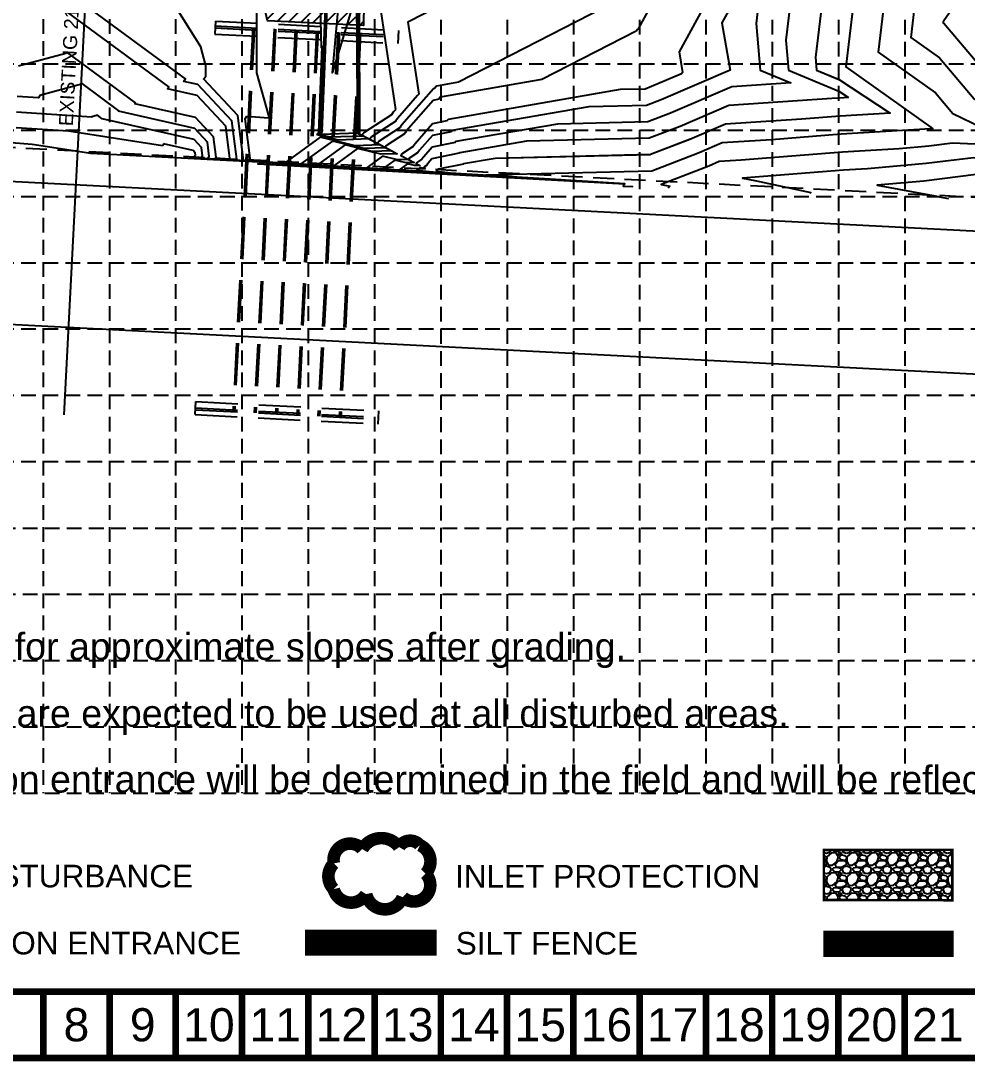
# Model space of a CAD drawing. Header units: feet. Extents: x 23660 to 25174, y 8780 to 9727.
# Drawn here: x 23841.9 to 24179.3, y 8779.6 to 9150.5 of the extents above; entities that cross this region are included whole.
import ezdxf
from ezdxf.enums import TextEntityAlignment as Align

# ---------------------------------------------------------------- set-up
doc = ezdxf.new("R2010")
doc.units = ezdxf.units.FT
doc.header["$LTSCALE"] = 60
doc.header["$MEASUREMENT"] = 0
for name, pattern in [('ACAD_ISO02W100', [15, 12, -3]), ('DASHED2', [0.375, 0.25, -0.125]), ('HIDDEN', [0.375, 0.25, -0.125]), ('HIDDEN2', [0.1875, 0.125, -0.0625])]:
    doc.linetypes.add(name, pattern=pattern)
for name, color, linetype in [('BASE', 7, 'Continuous'), ('CONT-L', 55, 'Continuous'), ('EC', 43, 'Continuous'), ('GRID', 254, 'HIDDEN'), ('LEGEND', 7, 'Continuous'), ('ROAD', 254, 'Continuous'), ('SS-P', 254, 'Continuous'), ('STM-EX', 254, 'DASHED2'), ('WATER', 5, 'Continuous')]:
    doc.layers.add(name, color=color, linetype=linetype)
doc.styles.add("L200'", font='ARIAL.TTF', dxfattribs={"height": 0.001969})
doc.styles.add('L80', font='simplex.shx', dxfattribs={"height": 3.2})
doc.styles.get("Standard").update_dxf_attribs({"font": 'ARIAL.TTF'})

msp = doc.modelspace()

# ---------------------------------------------------------------- hatches: boundary and pattern name
at = {"layer": 'LEGEND', "linetype": 'ACAD_ISO02W100'}
h = msp.add_hatch(dxfattribs=at)
h.set_pattern_fill('GRAVEL', color=240, scale=7.199057, style=0)
h.set_pattern_definition([(228.0128, (23615.96854, 8473.4566), (-57.59244527, -64.7915249), [0.96853, -95.88488]), (184.9697, (23615.32062, 8472.7367), (86.38869457, 7.19899467), [1.66203, -164.54111]), (132.5104, (23613.66484, 8472.59273), (71.99050568, -79.1896922), [1.17192, -116.02024]), (267.2737, (23610.8572, 8470.79297), (7.19902858, 143.98114712), [1.513515, -149.837996]), (292.8337, (23610.7852, 8469.28117), (-35.99535756, 86.38866117), [1.48412, -146.928245]), (357.2737, (23611.36114, 8467.91335), (-143.98114712, 7.19902858), [1.513515, -149.837996]), (37.6942, (23612.87294, 8467.84136), (-93.58779713, -71.99050343), [2.001547, -198.152964]), (72.2553, (23614.45673, 8469.0652), (50.39347823, 158.37923237), [1.889666, -187.07701]), (121.4296, (23615.03266, 8470.86496), (-57.59251728, 93.58770852), [1.51864, -150.34564]), (175.2364, (23614.24076, 8472.1608), (79.18963656, -7.1989963), [1.73376, -84.95437]), (222.3974, (23612.51299, 8472.30477), (-86.38873992, -79.18957275), [2.24213, -221.97123]), (138.8141, (23617.9843, 8470.721), (-50.39342196, 43.19432416), [0.76527, -75.761755]), (171.4692, (23617.40835, 8471.2249), (93.5877319, -14.39817144), [1.455916, -144.136004]), (225, (23615.9685, 8471.441), (-8e-16, -7.19906), [1.0181, -9.1629]), (203.1986, (23615.4646, 8472.3048), (35.9952843, 14.398124), [0.548266, -54.27812]), (291.8014, (23614.9607, 8472.0888), (-7.1990566, 21.5971737), [0.77536, -37.99275]), (30.9638, (23615.2486, 8471.3689), (21.5971575, 14.3981324), [1.259324, -40.71803]), (161.5651, (23616.3285, 8472.0168), (14.398118, -7.199046), [0.910616, -21.854804]), (16.3895, (23610.7852, 8472.0888), (71.99058833, 21.59711927), [1.27567, -126.291945]), (70.3462, (23612.00905, 8472.44875), (-28.7961948, -79.18964512), [1.07022, -105.95146]), (293.1986, (23616.3285, 8473.4566), (-14.398124, 35.9952843), [1.096524, -53.72986]), (343.6105, (23616.76043, 8472.44875), (-71.99058833, 21.59711927), [1.27567, -126.291945]), (339.444, (23610.7852, 8467.6254), (-35.9952995, 14.3980857), [1.230175, -60.2786]), (294.7751, (23611.93706, 8467.19344), (-35.99523002, 79.1896544), [1.030747, -102.044066]), (66.8014, (23616.4005, 8466.2576), (14.398124, 35.9952843), [1.096524, -53.72986]), (17.354, (23616.83242, 8467.26543), (-93.58775879, -28.79618942), [1.206785, -119.47141]), (69.444, (23612.8729, 8466.2576), (-14.3980857, -35.9952995), [0.61509, -60.893686]), (101.3099, (23615.9685, 8466.2576), (-7.1990402, 28.7962344), [0.36708, -36.34105]), (165.9638, (23615.8965, 8466.6175), (21.5971757, -7.1990433), [1.48412, -28.19835]), (186.009, (23614.45673, 8466.97747), (71.9905707, 7.19905234), [1.37538, -136.162414]), (303.6901, (23615.2486, 8470.721), (-7.199067, 14.3981113), [1.03826, -24.918306]), (353.1572, (23615.82455, 8469.8571), (122.38396868, -14.39817208), [1.81268, -179.454953]), (60.9454, (23617.6243, 8469.6411), (-28.7962292, -50.3934035), [0.741186, -73.377644]), (90, (23617.984, 8470.289), (-7.19906, 7.19906), [0.43194, -6.767114]), (120.2564, (23614.31275, 8467.19344), (28.7961922, -50.39341843), [1.00012, -99.01238]), (48.0128, (23613.8088, 8468.05733), (57.59244527, 64.7915249), [1.937065, -94.916345]), (0, (23615.105, 8469.497), (7.19906, 7.19906), [1.871755, -5.3273]), (325.3048, (23616.9764, 8469.49714), (-71.99053117, 50.39346273), [1.13827, -112.688816]), (254.0546, (23617.9123, 8468.8492), (-7.1990565, -28.7962299), [1.0482, -51.36173]), (207.646, (23617.62432, 8467.84136), (-136.78205757, -71.99062803), [1.706645, -168.95809]), (175.4261, (23616.11252, 8467.04946), (-93.58774827, 7.19901982), [1.805516, -178.745925])])
h.paths.add_polyline_path([(24128.2, 8837.03), (24174.02, 8836.95), (24174.02, 8854.94), (24128.2, 8854.87)])
at = {"layer": 'WATER'}
h = msp.add_hatch(dxfattribs=at)
h.set_pattern_fill('ANSI31', color=256, scale=25, style=0)
h.paths.add_polyline_path([(24004.87, 9637.64), (24018.95, 9637.4), (24013.46, 9602.32), (23970.85, 9553.27), (23960.19, 9527.96), (23962.19, 9518.63), (23974.85, 9495.97), (23979.52, 9478.54), (23984.19, 9395.75), (23978.96, 9320.64), (23973.59, 9293.4), (23970.29, 9233.99), (23969.44, 9213.57), (23962.84, 9189.23), (23967.38, 9186.34), (23966.55, 9181.39), (23964.49, 9179.74), (23964.08, 9148.79), (23929.81, 9150.44), (23919.49, 9195.01), (23954.58, 9201.61), (23961.6, 9261.44), (23960.36, 9291.97), (23964.08, 9315.08), (23967.79, 9415.26), (23966.56, 9477.57), (23950.04, 9516.77), (23949.63, 9534.51), (23958.31, 9555.74), (23995.05, 9601.95)])

# ---------------------------------------------------------------- linework, layer by layer
at = {"layer": 'BASE', "const_width": 2.36}
for points in [[(23660.88, 8780.75), (25172.88, 8780.75), (25172.88, 9725.75), (23660.88, 9725.75)], [(23684.51, 8804.38), (25149.26, 8804.38), (25149.26, 9702.13), (23684.51, 9702.13)]]:
    msp.add_lwpolyline(points, close=True, dxfattribs=at)
for points in [[(23849.88, 8780.75), (23849.88, 8804.38)], [(23873.51, 8780.75), (23873.51, 8804.38)], [(23897.13, 8780.75), (23897.13, 8804.38)], [(23920.76, 8780.75), (23920.76, 8804.38)], [(23944.38, 8780.75), (23944.38, 8804.38)], [(23968.01, 8780.75), (23968.01, 8804.38)], [(23991.63, 8780.75), (23991.63, 8804.38)], [(24015.26, 8780.75), (24015.26, 8804.38)], [(24038.88, 8780.75), (24038.88, 8804.38)], [(24062.51, 8780.75), (24062.51, 8804.38)], [(24086.13, 8780.75), (24086.13, 8804.38)], [(24109.76, 8780.75), (24109.76, 8804.38)], [(24133.38, 8780.75), (24133.38, 8804.38)], [(24157.01, 8780.75), (24157.01, 8804.38)]]:
    msp.add_lwpolyline(points, dxfattribs=at)
at = {"layer": 'CONT-L'}
for p, q in [((24118.08, 9172.45, 549), (24114.62, 9143.57, 549)), ((24114.62, 9143.57, 549), (24115.55, 9132.93, 549)), ((24115.55, 9132.93, 549), (24133.54, 9125.41, 549)), ((24133.54, 9125.41, 549), (24136.99, 9123.15, 549)), ((24131.06, 9122.74, 549), (24094.27, 9120.27, 549)), ((24133.64, 9122.95, 549), (24131.06, 9122.74, 549)), ((24136.99, 9123.15, 549), (24133.64, 9122.95, 549)), ((24094.27, 9120.27, 549), (24076.94, 9112.86, 549)), ((23858.92, 9111.15, 549), (23840.17, 9112.37, 549)), ((23892.34, 9105.9, 549), (23858.92, 9111.15, 549)), ((24076.94, 9112.86, 549), (24065.88, 9108.62, 549)), ((23892.78, 9106.64, 549), (23892.34, 9105.9, 549)), ((23903.34, 9104.26, 549), (23892.78, 9106.64, 549)), ((24022.12, 9107.56, 549), (23998.35, 9103.45, 549)), ((24065.88, 9108.62, 549), (24022.12, 9107.56, 549)), ((23904.08, 9103.47, 549), (23903.34, 9104.26, 549)), ((23903.57, 9101.6, 549), (23904.19, 9102.63, 549)), ((23904.19, 9102.63, 549), (23904.08, 9103.47, 549)), ((23998.19, 9103.24, 549), (23988.42, 9101.29, 549)), ((23998.35, 9103.45, 549), (23998.19, 9103.24, 549)), ((24034.55, 9093.76, 549), (23903.57, 9101.6, 549)), ((23986.46, 9098.85, 549), (23985.58, 9098.28, 549)), ((23987.04, 9099.7, 549), (23986.46, 9098.85, 549)), ((23987.1, 9099.78, 549), (23987.04, 9099.7, 549)), ((23988.42, 9101.29, 549), (23987.1, 9099.78, 549)), ((23984.15, 9098.12, 549), (23983, 9097.28, 549)), ((23983, 9097.28, 549), (23988.64, 9096.64, 549)), ((23985.29, 9097.85, 549), (23984.15, 9098.12, 549)), ((23986.1, 9097.87, 549), (23985.29, 9097.85, 549)), ((23985.58, 9098.28, 549), (23985.52, 9098.19, 549)), ((23985.52, 9098.19, 549), (23986.1, 9097.87, 549)), ((23988.64, 9096.64, 549), (24034.55, 9093.76, 549))]:
    msp.add_line(p, q, dxfattribs=at)
for points, elevation in [([(23947.91, 9190.19), (23948.12, 9190.47), (23953.38, 9198.35), (23956.68, 9210.19), (23963.99, 9211.64), (23964.75, 9210.33), (23962.36, 9182.88), (23962.5, 9153.44), (23962.64, 9110.73), (23962.35, 9110.3), (23965.92, 9108.35), (23955.08, 9107.97), (23947.48, 9109.81), (23947.86, 9110.39), (23948.14, 9110.81), (23949.34, 9141.26), (23949.02, 9140.86)], 539), ([(23949.57, 9188.48), (23950.04, 9189.07), (23953.02, 9193.54), (23954.89, 9200.25), (23959.04, 9201.08), (23962.97, 9194.26), (23961.91, 9182.15), (23962.13, 9136.63), (23962.21, 9111.21), (23961.77, 9110.56), (23963.9, 9109.4), (23952.05, 9108.99), (23948.09, 9109.95), (23948.29, 9110.25), (23948.75, 9110.94), (23950.72, 9161.16), (23950.21, 9160.51)], 538), ([(23951.24, 9186.78), (23951.95, 9187.67), (23952.66, 9188.73), (23953.1, 9190.32), (23954.08, 9190.51), (23957.92, 9183.86), (23957.46, 9183.28), (23952.83, 9131.94), (23953.06, 9132.23), (23961.57, 9160.06), (23961.76, 9119.81), (23961.79, 9111.69), (23961.2, 9110.81), (23961.88, 9110.44), (23949.03, 9110), (23948.71, 9110.08), (23948.72, 9110.1), (23949.36, 9111.08), (23952.11, 9181.07), (23951.39, 9180.16)], 537)]:
    msp.add_lwpolyline(points, close=True, dxfattribs=dict(at, elevation=elevation))
for points, elevation in [([(24156.61, 9200.85), (24156.61, 9200.85), (24173.45, 9180.23), (24177.89, 9177.25), (24185.72, 9171.8), (24171.03, 9150.43), (24170.77, 9150.21), (24170.72, 9149.81), (24170.95, 9149.66), (24189.42, 9127.87), (24201.07, 9122.25), (24236.32, 9108.76), (24271.67, 9100.81), (24232.54, 9097.94), (24199.48, 9096.03), (24189.07, 9096.47), (24163.86, 9093.36), (24147.22, 9091.9), (24167.15, 9088.2), (24170.59, 9087.5), (24172.6, 9087.11)], 554), ([(24146.45, 9195.69), (24146.45, 9195.66), (24158.18, 9181.3), (24151.96, 9175.98), (24147.57, 9139.32), (24167.97, 9124.84), (24174.21, 9117.48), (24198.36, 9105.84), (24174.09, 9106.87), (24165.58, 9105.82), (24155, 9104.89), (24134.8, 9103.66), (24098.69, 9100.8), (24090.86, 9100.27), (24087.17, 9098.69), (24070.16, 9092.18), (24073.27, 9091.52), (24072.68, 9090.78)], 552), ([(24151.53, 9198.27), (24151.53, 9198.25), (24172.49, 9172.6), (24161.37, 9163.1), (24159.15, 9144.57), (24169.46, 9137.25), (24181.82, 9122.67), (24200.63, 9113.61), (24217.72, 9107.07), (24234.85, 9103.21), (24215.88, 9101.82), (24199.86, 9100.89), (24181.58, 9101.67), (24164.72, 9099.59), (24143.76, 9097.75), (24135.19, 9097.23), (24099.18, 9094.38), (24103.59, 9093.55), (24123.51, 9089.3), (24123.24, 9088.95)], 553), ([(24141.37, 9193.11), (24141.38, 9193.06), (24143.88, 9190), (24142.55, 9188.87), (24136, 9134.08), (24166.49, 9112.42), (24166.61, 9112.28), (24167.08, 9112.05), (24166.61, 9112.07), (24166.44, 9112.05), (24166.23, 9112.03), (24134.41, 9110.09), (24109.48, 9108.11), (24091.99, 9106.94), (24083.76, 9103.41), (24066.82, 9096.93), (24007.73, 9095.5), (24057.25, 9092.39), (24009.05, 9095.28), (23926.35, 9099.51), (24057.21, 9092.32), (24056.63, 9091.58), (24059.91, 9091.37), (24059.87, 9091.31)], 551), ([(24003.16, 9161.96), (23979.88, 9150), (23983.73, 9124.39), (23983.31, 9123.82), (23976.21, 9115.67), (23975.63, 9114.84), (23975.55, 9114.72), (23966.94, 9109.13), (23966.36, 9108.27), (23971.97, 9105.21), (23964.14, 9104.94), (23953.03, 9107.63), (23941.75, 9099.45), (23943.21, 9099.29), (23955.12, 9098.54), (23921.16, 9100.57), (23921.32, 9100.84), (23919.29, 9116.67), (23907.09, 9129.72), (23907.16, 9129.84), (23907.78, 9130.79), (23907.78, 9134.99), (23907.74, 9134.95), (23906.05, 9141.2), (23875.95, 9189.06)], 542), ([(24058.9, 9160.01), (23997.98, 9128.61), (23990.06, 9127.24), (23989.4, 9126.35), (23988.97, 9126.26), (23977.77, 9113.4), (23977.26, 9112.67), (23977.11, 9112.45), (23969.6, 9107.58), (23969.1, 9106.83), (23973.99, 9104.16), (23967.16, 9103.92), (23957.48, 9106.27), (23947.64, 9099.14), (23949.7, 9098.91), (23966.47, 9097.86), (23918.65, 9100.72), (23918.87, 9101.1), (23917.12, 9114.78), (23905.01, 9127.73), (23900.02, 9128.85), (23900.61, 9129.77), (23841.9, 9173.09)], 543), ([(24068.46, 9159.47), (24061.95, 9147.65), (24061.55, 9147.21), (24061.23, 9146.84), (24027.63, 9129.53), (23991.44, 9123.28), (23990.87, 9122.5), (23988.88, 9122.1), (23979.32, 9111.13), (23978.89, 9110.51), (23978.67, 9110.19), (23972.26, 9106.03), (23971.83, 9105.39), (23976.01, 9103.11), (23970.18, 9102.91), (23961.92, 9104.91), (23953.53, 9098.83), (23956.19, 9098.53), (23977.81, 9097.17), (23916.13, 9100.87), (23916.42, 9101.35), (23914.94, 9112.9), (23904.73, 9123.81), (23894.19, 9126.2), (23894.66, 9126.93), (23847.35, 9161.85)], 544), ([(24105.41, 9160.94), (24104.04, 9149.57), (24105.5, 9132.94), (24116.47, 9128.35), (24095.4, 9126.94), (24073.54, 9117.58), (24065.41, 9114.46), (24033.26, 9113.68), (23996.97, 9107.42), (23996.72, 9107.09), (23988.51, 9105.46), (23985.54, 9102.05), (23985.41, 9101.86), (23984.9, 9101.12), (23982.92, 9099.83), (23982.78, 9099.63), (23984.08, 9098.92), (23982.27, 9098.86), (23979.71, 9099.48), (23977.1, 9097.59), (23982.15, 9097.02), (24023.21, 9094.44), (23906.08, 9101.45), (23906.63, 9102.38), (23906.25, 9105.35), (23903.62, 9108.17), (23870.86, 9115.56), (23870.88, 9115.59), (23869.17, 9116.85), (23869.15, 9116.82), (23867.21, 9116.3), (23867.15, 9116.19), (23840.35, 9117.93)], 548), ([(24085.6, 9155.89), (24076.55, 9139.44), (24077.83, 9132.07), (24077.43, 9131.6), (24066.72, 9127.02), (24064.46, 9126.15), (24055.52, 9125.94), (23994.2, 9115.35), (23993.79, 9114.79), (23988.69, 9113.78), (23982.43, 9106.59), (23982.15, 9106.18), (23981.79, 9105.65), (23977.59, 9102.93), (23977.31, 9102.51), (23980.04, 9101.02), (23976.23, 9100.89), (23970.82, 9102.2), (23965.32, 9098.21), (23969.17, 9097.77), (24000.51, 9095.81), (23911.11, 9101.16), (23911.53, 9101.86), (23910.6, 9109.13), (23904.18, 9115.99), (23882.52, 9120.88), (23882.77, 9121.26), (23858.26, 9139.35), (23857.96, 9138.88), (23841.07, 9134.36)], 546), ([(24094.17, 9154.09), (24091.82, 9149.82), (24094.77, 9132.88), (24094.73, 9132.83), (24070.13, 9122.3), (24064.93, 9120.31), (24044.39, 9119.81), (23995.58, 9111.38), (23995.26, 9110.94), (23988.6, 9109.62), (23983.99, 9104.32), (23983.78, 9104.02), (23983.35, 9103.38), (23980.25, 9101.38), (23980.05, 9101.07), (23982.06, 9099.97), (23979.25, 9099.87), (23975.26, 9100.84), (23971.21, 9097.9), (23975.66, 9097.4), (24011.86, 9095.12), (23908.6, 9101.31), (23909.08, 9102.12), (23908.42, 9107.24), (23903.9, 9112.08), (23876.69, 9118.22), (23876.83, 9118.42), (23863.72, 9128.1), (23863.55, 9127.85), (23848.69, 9123.88), (23848.19, 9123), (23840.53, 9123.5)], 547), ([(23907.74, 9134.95), (23906.05, 9141.2)], 542), ([(23930.38, 9116.22), (23925.99, 9131.95)], 541), ([(24115.55, 9132.93), (24133.54, 9125.41)], 549), ([(24115.55, 9132.93), (24133.54, 9125.41)], 549), ([(23907.09, 9129.72), (23907.16, 9129.84)], 542), ([(23983.31, 9123.82), (23976.21, 9115.67)], 542), ([(23983.73, 9124.39), (23983.31, 9123.82)], 542), ([(24133.64, 9122.95), (24131.06, 9122.74)], 549), ([(24133.64, 9122.95), (24131.06, 9122.74)], 549), ([(23922.42, 9116.46), (23930.16, 9115.88)], 541), ([(23973.99, 9116.99), (23964.27, 9110.68)], 541), ([(23975.55, 9114.72), (23966.94, 9109.13)], 542), ([(23976.21, 9115.67), (23975.63, 9114.84)], 542), ([(23858.92, 9111.15), (23840.17, 9112.37)], 549), ([(23858.92, 9111.15), (23840.17, 9112.37)], 549), ([(23964.27, 9110.68), (23963.62, 9109.71)], 541), ([(24076.94, 9112.86), (24065.88, 9108.62)], 549), ([(24076.94, 9112.86), (24065.88, 9108.62)], 549), ([(23892.78, 9106.64), (23892.34, 9105.9)], 549), ([(23892.78, 9106.64), (23892.34, 9105.9)], 549), ([(23948.59, 9108.99), (23935.86, 9099.76)], 541), ([(23969.95, 9106.25), (23961.12, 9105.95)], 541), ([(24034.55, 9093.76), (23903.57, 9101.6)], 549), ([(24034.55, 9093.76), (23903.57, 9101.6)], 549), ([(23935.86, 9099.76), (23936.72, 9099.66)], 541), ([(23986.46, 9098.85), (23985.58, 9098.28)], 549), ([(23986.46, 9098.85), (23985.58, 9098.28)], 549), ([(23987.04, 9099.7), (23986.46, 9098.85)], 549), ([(23987.04, 9099.7), (23986.46, 9098.85)], 549), ([(23984.15, 9098.12), (23983, 9097.28)], 549), ([(23984.15, 9098.12), (23983, 9097.28)], 549), ([(23983, 9097.28), (23988.64, 9096.64)], 549), ([(23983, 9097.28), (23988.64, 9096.64)], 549), ([(23985.52, 9098.19), (23986.1, 9097.87)], 549), ([(23985.52, 9098.19), (23986.1, 9097.87)], 549), ([(23988.64, 9096.64), (24034.55, 9093.76)], 549), ([(23988.64, 9096.64), (24034.55, 9093.76)], 549)]:
    msp.add_lwpolyline(points, dxfattribs=dict(at, elevation=elevation))
at = {"layer": 'CONT-L', "extrusion": (0.846494, 0.532398, 0), "elevation": 25103.09}
msp.add_lwpolyline([(-4989.56, 542), (-4933.03, 542)], dxfattribs=at)
at = {"layer": 'CONT-L', "extrusion": (0.988891, 0.148644, 0)}
for points, elevation in [([(5515.64, 541), (5453.76, 541)], 25064.58), ([(5483.89, 542), (5457.98, 542)], 25073.57)]:
    msp.add_lwpolyline(points, dxfattribs=dict(at, elevation=elevation))
at = {"layer": 'CONT-L', "extrusion": (0.992893, -0.119007, 0), "elevation": 22855.09}
msp.add_lwpolyline([(11977.5, 549), (11948.41, 549)], dxfattribs=at)
msp.add_lwpolyline([(11977.5, 549), (11948.41, 549)], dxfattribs=at)
at = {"layer": 'CONT-L', "extrusion": (1, -0.000858574, 0)}
for points, elevation in [([(9152.49, 541), (9182.28, 541)], 23918.14), ([(9151.31, 542), (9155.52, 542)], 23899.93)]:
    msp.add_lwpolyline(points, dxfattribs=dict(at, elevation=elevation))
at = {"layer": 'CONT-L', "extrusion": (0.456768, -0.889586, 0), "elevation": 2813.53}
msp.add_lwpolyline([(25537.76, 542), (25511.59, 542)], dxfattribs=at)
at = {"layer": 'CONT-L', "extrusion": (0.996193, 0.087175, 0), "elevation": 24819.91}
msp.add_lwpolyline([(7006.56, 549), (6995.88, 549)], dxfattribs=at)
msp.add_lwpolyline([(7006.56, 549), (6995.88, 549)], dxfattribs=at)
at = {"layer": 'CONT-L', "extrusion": (0.783339, -0.621594, 0), "elevation": 13049.64}
msp.add_lwpolyline([(22016.74, 542), (22016.68, 542)], dxfattribs=at)
at = {"layer": 'CONT-L', "extrusion": (0.730426, 0.682992, 0)}
for points, elevation in [([(-9677.62, 542), (-9659.75, 542)], 23697.89), ([(-9676.87, 549), (-9675.79, 549)], 23677.76), ([(-9676.87, 549), (-9675.79, 549)], 23677.76)]:
    msp.add_lwpolyline(points, dxfattribs=dict(at, elevation=elevation))
at = {"layer": 'CONT-L', "extrusion": (0.840364, -0.542023, 0), "elevation": 15142.14}
msp.add_lwpolyline([(20630.61, 542), (20631.74, 542)], dxfattribs=at)
at = {"layer": 'CONT-L', "extrusion": (-0.546852, -0.837229, 0), "elevation": -20837.53}
msp.add_lwpolyline([(15215.05, 549), (15219.18, 549)], dxfattribs=at)
msp.add_lwpolyline([(15215.05, 549), (15219.18, 549)], dxfattribs=at)
at = {"layer": 'CONT-L', "extrusion": (0.066924, -0.997758, 0), "elevation": -7487.34}
msp.add_lwpolyline([(24687.49, 549), (24650.62, 549)], dxfattribs=at)
msp.add_lwpolyline([(24687.49, 549), (24650.62, 549)], dxfattribs=at)
at = {"layer": 'CONT-L', "extrusion": (0.061062, -0.998134, 0), "elevation": -7632.27}
msp.add_lwpolyline([(24649.03, 549), (24645.68, 549)], dxfattribs=at)
msp.add_lwpolyline([(24649.03, 549), (24645.68, 549)], dxfattribs=at)
at = {"layer": 'CONT-L', "extrusion": (0.819554, -0.573002, 0)}
for points, elevation in [([(21210.16, 541), (21209.01, 541)], 14423.94), ([(21202.41, 549), (21202.3, 549)], 14444.54), ([(21202.41, 549), (21202.3, 549)], 14444.54)]:
    msp.add_lwpolyline(points, dxfattribs=dict(at, elevation=elevation))
at = {"layer": 'CONT-L', "extrusion": (0.754225, -0.656616, 0)}
for points, elevation in [([(22620.27, 541), (22619.12, 541)], 12095.32), ([(22615.59, 549), (22613.59, 549)], 12116.62), ([(22615.59, 549), (22613.59, 549)], 12116.62)]:
    msp.add_lwpolyline(points, dxfattribs=dict(at, elevation=elevation))
at = {"layer": 'CONT-L', "extrusion": (0.804266, -0.59427, 0)}
for points, elevation in [([(21581.9, 541), (21581.82, 541)], 13863.57), ([(21583.09, 549), (21582.82, 549)], 13891.13), ([(21583.09, 549), (21582.82, 549)], 13891.13)]:
    msp.add_lwpolyline(points, dxfattribs=dict(at, elevation=elevation))
at = {"layer": 'CONT-L', "extrusion": (-0.393667, 0.919253, 0), "elevation": -1101.29}
msp.add_lwpolyline([(-25739.08, 549), (-25720.23, 549)], dxfattribs=at)
msp.add_lwpolyline([(-25739.08, 549), (-25720.23, 549)], dxfattribs=at)
at = {"layer": 'CONT-L', "extrusion": (0.991873, 0.12723, 0)}
for points, elevation in [([(5983.38, 542), (5999.34, 542)], 24884.81), ([(5982.81, 541), (5997.91, 541)], 24887.21), ([(5987.33, 549), (5988.18, 549)], 24868.05), ([(5987.33, 549), (5988.18, 549)], 24868.05)]:
    msp.add_lwpolyline(points, dxfattribs=dict(at, elevation=elevation))
at = {"layer": 'CONT-L', "extrusion": (0.84215, -0.539243, 0), "elevation": 15230.27}
msp.add_lwpolyline([(20576.37, 541), (20577.43, 541)], dxfattribs=at)
at = {"layer": 'CONT-L', "extrusion": (0.83685, -0.547432, 0), "elevation": 15035.62}
msp.add_lwpolyline([(20728.77, 541), (20729.18, 541)], dxfattribs=at)
at = {"layer": 'CONT-L', "extrusion": (0.826701, -0.562641, 0)}
for points, elevation in [([(21025.79, 541), (21025.78, 541)], 14689.74), ([(21024.92, 542), (21024.78, 542)], 14692.31)]:
    msp.add_lwpolyline(points, dxfattribs=dict(at, elevation=elevation))
at = {"layer": 'CONT-L', "extrusion": (-0.154971, -0.987919, 0), "elevation": -12698.51}
msp.add_lwpolyline([(22192.55, 549), (22158.72, 549)], dxfattribs=at)
msp.add_lwpolyline([(22192.55, 549), (22158.72, 549)], dxfattribs=at)
at = {"layer": 'CONT-L', "extrusion": (-0.479665, -0.877452, 0), "elevation": -19487.85}
msp.add_lwpolyline([(16657.31, 541), (16664.52, 541)], dxfattribs=at)
at = {"layer": 'CONT-L', "extrusion": (0.220161, 0.975464, 0), "elevation": 14143.46}
msp.add_lwpolyline([(-21312.43, 549), (-21301.6, 549)], dxfattribs=at)
msp.add_lwpolyline([(-21312.43, 549), (-21301.6, 549)], dxfattribs=at)
at = {"layer": 'CONT-L', "extrusion": (-0.586671, 0.809825, 0), "elevation": -6676.96}
msp.add_lwpolyline([(-24740.95, 542), (-24727.02, 542)], dxfattribs=at)
at = {"layer": 'CONT-L', "extrusion": (-0.235502, -0.971874, 0)}
for points, elevation in [([(21142.71, 541), (21129.82, 541)], -14492.74), ([(21145.88, 542), (21134.46, 542)], -14492.46), ([(21168.11, 549), (21166.94, 549)], -14490.55), ([(21168.11, 549), (21166.94, 549)], -14490.55)]:
    msp.add_lwpolyline(points, dxfattribs=dict(at, elevation=elevation))
at = {"layer": 'CONT-L', "extrusion": (0.829389, -0.558672, 0)}
for points, elevation in [([(20944.66, 542), (20943.63, 542)], 14788.9), ([(20946.08, 549), (20945.97, 549)], 14810.42), ([(20946.08, 549), (20945.97, 549)], 14810.42)]:
    msp.add_lwpolyline(points, dxfattribs=dict(at, elevation=elevation))
at = {"layer": 'CONT-L', "extrusion": (0.479665, 0.877452, 0), "elevation": 19487.9}
msp.add_lwpolyline([(-16660.4, 542), (-16666.79, 542)], dxfattribs=at)
at = {"layer": 'CONT-L', "extrusion": (0.170148, -0.985419, 0), "elevation": -4887.45}
msp.add_lwpolyline([(25221.47, 549), (25197.35, 549)], dxfattribs=at)
msp.add_lwpolyline([(25221.47, 549), (25197.35, 549)], dxfattribs=at)
at = {"layer": 'CONT-L', "extrusion": (0.024249, -0.999706, 0), "elevation": -8522.36}
msp.add_lwpolyline([(24279.68, 549), (24235.91, 549)], dxfattribs=at)
msp.add_lwpolyline([(24279.68, 549), (24235.91, 549)], dxfattribs=at)
at = {"layer": 'CONT-L', "extrusion": (0.859508, -0.511122, 0)}
for points, elevation in [([(20040.55, 549), (20041.75, 549)], 15893.28), ([(20040.55, 549), (20041.75, 549)], 15893.28), ([(20048.65, 542), (20048.97, 542)], 15908.92), ([(20049.81, 541), (20050, 541)], 15911.16)]:
    msp.add_lwpolyline(points, dxfattribs=dict(at, elevation=elevation))
at = {"layer": 'CONT-L', "extrusion": (0.03443, -0.999407, 0)}
for points, elevation in [([(24271.25, 542), (24263.42, 542)], -8274.45), ([(24285.11, 549), (24284.31, 549)], -8266.64), ([(24285.11, 549), (24284.31, 549)], -8266.64)]:
    msp.add_lwpolyline(points, dxfattribs=dict(at, elevation=elevation))
at = {"layer": 'CONT-L', "extrusion": (0.195115, -0.98078, 0), "elevation": -4245.87}
msp.add_lwpolyline([(25313.13, 549), (25303.17, 549)], dxfattribs=at)
msp.add_lwpolyline([(25313.13, 549), (25303.17, 549)], dxfattribs=at)
at = {"layer": 'CONT-L', "extrusion": (-0.059766, -0.998212, 0), "elevation": -10513.97}
for points in [[(23368.52, 542), (23334.5, 542)], [(23357.15, 541), (23337.01, 541)]]:
    msp.add_lwpolyline(points, dxfattribs=at)
at = {"layer": 'CONT-L', "extrusion": (-0.062644, -0.998036, 0)}
for points, elevation in [([(23319.67, 541), (23326.73, 541)], -10581.28), ([(23326.17, 542), (23338.1, 542)], -10581.31)]:
    msp.add_lwpolyline(points, dxfattribs=dict(at, elevation=elevation))
at = {"layer": 'CONT-L', "extrusion": (-0.113776, -0.993506, 0), "elevation": -11764.36}
msp.add_lwpolyline([(22750.98, 542), (22752.46, 542)], dxfattribs=at)
at = {"layer": 'EC', "color": 43, "linetype": 'Continuous', "elevation": 550}
for points in [[(24130.76, 9183.97), (24125.2, 9137.57), (24125.61, 9132.92), (24133.47, 9129.63), (24151.87, 9117.61), (24134.03, 9116.52), (24120.27, 9115.43), (24093.13, 9113.61), (24080.35, 9108.13), (24066.35, 9102.78), (24010.99, 9101.43), (23999.73, 9099.49), (23999.65, 9099.39), (23990.64, 9097.59), (23990.12, 9096.83), (23995.13, 9096.26), (24045.9, 9093.07), (23942.93, 9099.24), (23866.85, 9103.13), (23845.89, 9106.42), (23839.99, 9106.81), (23815.7, 9110.15), (23815.22, 9109.25), (23806.25, 9110.41)], [(24120.27, 9115.43), (24093.13, 9113.61)], [(24134.03, 9116.52), (24120.27, 9115.43)], [(24045.9, 9093.07), (23942.93, 9099.24)], [(23990.12, 9096.83), (23995.13, 9096.26)], [(23995.13, 9096.26), (24045.9, 9093.07)]]:
    msp.add_lwpolyline(points, dxfattribs=at)
at = {"layer": 'EC', "color": 43, "linetype": 'Continuous', "extrusion": (0.992893, -0.119007, 0), "elevation": 22866.31}
msp.add_lwpolyline([(11966.58, 550), (11943.71, 550)], dxfattribs=at)
at = {"layer": 'EC', "color": 43, "linetype": 'Continuous', "extrusion": (0.996193, 0.087175, 0), "elevation": 24829.92}
msp.add_lwpolyline([(6999.66, 550), (6994.99, 550)], dxfattribs=at)
at = {"layer": 'EC', "color": 43, "linetype": 'Continuous', "extrusion": (0.385951, 0.922519, 0), "elevation": 17736.59}
msp.add_lwpolyline([(-18731.48, 550), (-18740.01, 550)], dxfattribs=at)
at = {"layer": 'EC', "color": 43, "linetype": 'Continuous', "extrusion": (-0.546852, -0.837229, 0), "elevation": -20841.03}
msp.add_lwpolyline([(15212.69, 550), (15234.67, 550)], dxfattribs=at)
at = {"layer": 'EC', "color": 43, "linetype": 'Continuous', "extrusion": (0.061062, -0.998134, 0), "elevation": -7625.82}
msp.add_lwpolyline([(24663.55, 550), (24645.67, 550)], dxfattribs=at)
at = {"layer": 'EC', "color": 43, "linetype": 'Continuous', "extrusion": (0.393667, -0.919253, 0), "elevation": 1106.97}
msp.add_lwpolyline([(25735.41, 550), (25721.51, 550)], dxfattribs=at)
at = {"layer": 'EC', "color": 43, "linetype": 'Continuous', "extrusion": (-0.065093, -0.997879, 0), "elevation": -10639.32}
msp.add_lwpolyline([(23202.55, 550), (23196.64, 550)], dxfattribs=at)
at = {"layer": 'EC', "color": 43, "linetype": 'Continuous', "extrusion": (-0.154971, -0.987919, 0), "elevation": -12691.82}
msp.add_lwpolyline([(22167.8, 550), (22146.59, 550)], dxfattribs=at)
at = {"layer": 'EC', "color": 43, "linetype": 'Continuous', "extrusion": (0.357408, -0.933948, 0), "elevation": 99.98}
msp.add_lwpolyline([(25745.12, 550), (25730.13, 550)], dxfattribs=at)
at = {"layer": 'EC', "color": 43, "linetype": 'Continuous', "extrusion": (-0.051128, -0.998692, 0), "elevation": -10311.48}
msp.add_lwpolyline([(23446.39, 550), (23370.22, 550)], dxfattribs=at)
at = {"layer": 'EC', "color": 43, "linetype": 'Continuous', "extrusion": (0.024249, -0.999706, 0), "elevation": -8516.5}
msp.add_lwpolyline([(24280.01, 550), (24224.63, 550)], dxfattribs=at)
at = {"layer": 'EC', "color": 43, "linetype": 'Continuous', "extrusion": (-0.195115, 0.98078, 0), "elevation": 4241.8}
msp.add_lwpolyline([(-25313.81, 550), (-25304.62, 550)], dxfattribs=at)
at = {"layer": 'EC', "color": 43, "linetype": 'Continuous', "extrusion": (0.804266, -0.59427, 0), "elevation": 13894.6}
msp.add_lwpolyline([(21580.72, 550), (21580.6, 550)], dxfattribs=at)
at = {"layer": 'EC', "color": 43, "linetype": 'Continuous', "extrusion": (0.170148, -0.985419, 0), "elevation": -4883.31}
msp.add_lwpolyline([(25209.46, 550), (25198.03, 550)], dxfattribs=at)
at = {"layer": 'EC', "color": 43, "linetype": 'Continuous', "extrusion": (0.826701, -0.562641, 0), "elevation": 14714.41}
msp.add_lwpolyline([(21019.11, 550), (21018.19, 550)], dxfattribs=at)
at = {"layer": 'GRID', "linetype": 'HIDDEN', "ltscale": 0.35}
for p, q in [((23849.8, 9702.35), (23849.8, 8875.15)), ((23873.43, 9702.35), (23873.43, 8875.15)), ((23897.05, 9702.35), (23897.05, 8875.15)), ((23920.68, 9702.35), (23920.68, 8875.15)), ((23944.3, 9702.35), (23944.3, 8875.15)), ((23967.93, 9702.35), (23967.93, 8875.15)), ((23991.63, 9702.13), (23991.63, 8875.15)), ((24015.26, 9702.13), (24015.26, 8875.15)), ((24038.88, 9702.13), (24038.88, 8875.15)), ((24062.51, 9702.13), (24062.51, 8875.15)), ((24086.13, 9702.13), (24086.13, 8875.15)), ((24109.76, 9702.13), (24109.76, 8875.15)), ((24133.38, 9702.13), (24133.38, 8875.15)), ((24157.01, 9702.13), (24157.01, 8875.15)), ((23684.51, 9135.13), (25149.26, 9135.13)), ((23684.51, 9111.5), (25149.26, 9111.5)), ((23684.51, 9087.88), (25149.26, 9087.88)), ((23684.51, 9064.25), (25149.26, 9064.25)), ((23684.51, 9040.63), (25149.26, 9040.63)), ((23684.51, 9017), (25149.26, 9017)), ((23684.51, 8993.38), (25149.26, 8993.38)), ((23685.04, 8969.65), (25149.79, 8969.65)), ((23685.04, 8946.02), (25149.79, 8946.02)), ((23685.04, 8922.4), (25149.79, 8922.4)), ((23685.04, 8898.77), (25149.79, 8898.77)), ((23685.04, 8875.15), (25149.79, 8875.15))]:
    msp.add_line(p, q, dxfattribs=at)
at = {"layer": 'LEGEND', "color": 170, "ltscale": 100, "const_width": 4.48}
msp.add_lwpolyline([(23963.61, 8855.19, 0.520567), (23963.61, 8855.19, 0.765195), (23953.48, 8850.09, 0.417879), (23953.41, 8840.91, 0.6649), (23964.99, 8839.14, 0.744833), (23978.05, 8838.05, 0.975642), (23986.19, 8846.45, 0.520567), (23984.16, 8856.58, 0.520567), (23976.74, 8855.9, 0.540264), (23963.61, 8855.19)], format="xyb", close=True, dxfattribs=at)
at = {"layer": 'LEGEND', "color": 240, "const_width": 0.9}
msp.add_lwpolyline([(24128.2, 8837.03), (24174.02, 8836.95), (24174.02, 8854.94), (24128.2, 8854.87)], close=True, dxfattribs=at)
at = {"layer": 'LEGEND', "color": 200, "const_width": 9.36}
msp.add_lwpolyline([(23943.2, 8821.84), (23990.14, 8821.84)], dxfattribs=at)
at = {"layer": 'LEGEND', "color": 84, "const_width": 9.36}
msp.add_lwpolyline([(24127.97, 8821.41), (24174.48, 8821.41)], dxfattribs=at)
at = {"layer": 'ROAD', "color": 8, "linetype": 'HIDDEN2'}
msp.add_line((23697.62, 9112.6), (25143.81, 9038.02), dxfattribs=at)
at = {"layer": 'ROAD', "color": 7}
for p, q in [((23774.16, 9096.63), (25143.78, 9026)), ((23792.86, 9044.6), (25143.69, 8974.94))]:
    msp.add_line(p, q, dxfattribs=at)
at = {"layer": 'SS-P', "linetype": 'Continuous'}
msp.add_line((23857.35, 9010.06), (23869.26, 9240.93), dxfattribs=at)
at = {"layer": 'SS-P', "color": 2, "linetype": 'Continuous'}
msp.add_line((23857.35, 9010.06), (23869.26, 9240.93), dxfattribs=at)
at = {"layer": 'STM-EX', "color": 0}
for p, q in [((23911.27, 9150.39), (23911.03, 9145.73)), ((23911.14, 9147.98), (23976.39, 9144.61)), ((23911.18, 9148.65), (23976.42, 9145.28)), ((23911.27, 9150.39), (23976.51, 9147.03)), ((23924.58, 9147.96), (23917.52, 9011.14)), ((23925.16, 9147.93), (23918.1, 9011.11)), ((23932.15, 9147.57), (23925.09, 9010.75)), ((23932.73, 9147.54), (23925.68, 9010.72)), ((23939.72, 9147.18), (23932.67, 9010.36)), ((23940.3, 9147.15), (23933.25, 9010.33)), ((23947.3, 9146.78), (23940.24, 9009.97)), ((23947.88, 9146.75), (23940.82, 9009.94)), ((23911.03, 9145.73), (23976.27, 9142.37)), ((23954.87, 9146.39), (23947.81, 9009.58)), ((23955.45, 9146.36), (23948.4, 9009.55)), ((23962.44, 9146), (23955.39, 9009.19)), ((23963.02, 9145.97), (23955.97, 9009.16)), ((23904.03, 9010.08), (23904.27, 9014.75)), ((23904.27, 9014.75), (23969.52, 9011.38)), ((23904.03, 9010.08), (23969.28, 9006.72)), ((23904.12, 9011.83), (23969.37, 9008.46)), ((23904.16, 9012.5), (23969.4, 9009.13)), ((23969.28, 9006.72), (23969.52, 9011.38))]:
    msp.add_line(p, q, dxfattribs=at)
at = {"layer": 'STM-EX'}
msp.add_line((23976.51, 9147.03), (23976.27, 9142.37), dxfattribs=at)
at = {"layer": 'WATER'}
msp.add_lwpolyline([(23964.49, 9179.74), (23964.08, 9148.79), (23929.81, 9150.44), (23919.49, 9195.01)], dxfattribs=at)

# ---------------------------------------------------------------- texts
at = {"insert": (23855.4, 9113.08), "char_height": 5, "width": 113.6711, "attachment_point": 1, "rotation": 87.0478, "style": 'L80'}
msp.add_mtext('{\\fArial|b0|i0|c0|p34;EXISTING 21" SS}', dxfattribs=at)
at = {"layer": 'BASE', "color": 7, "style": "L200'"}
for s, height, p in [('See existing contours for approximate slopes after grading.', 9.581, (23708.02, 8922.64)), ('Stabilization practices are expected to be used at all disturbed areas.', 9.581, (23707.2, 8898.79)), ('Location of construction entrance will be determined in the field and will be reflected on this Site Map.', 9.58098, (23707.22, 8875.33))]:
    msp.add_text(s, height=height, dxfattribs=at).set_placement(p)
at = {"layer": 'BASE'}
for s, height, p in [('8', 11.81, (23861.69, 8792.57)), ('9', 11.81, (23885.32, 8792.57)), ('10', 11.812, (23908.94, 8792.57)), ('11', 11.812, (23932.57, 8792.57)), ('12', 11.812, (23956.19, 8792.57)), ('13', 11.812, (23979.82, 8792.57)), ('14', 11.812, (24003.44, 8792.57)), ('15', 11.812, (24027.07, 8792.57)), ('16', 11.812, (24050.69, 8792.57)), ('17', 11.812, (24074.32, 8792.57)), ('18', 11.812, (24097.94, 8792.57)), ('19', 11.812, (24121.57, 8792.57)), ('20', 11.812, (24145.19, 8792.57)), ('21', 11.812, (24168.82, 8792.57))]:
    msp.add_text(s, height=height, dxfattribs=at).set_placement(p, align=Align.MIDDLE_CENTER)
at = {"layer": 'LEGEND', "style": "L200'"}
for s, height, p in [('LIMITS OF DISTURBANCE', 8.0559, (23764.5, 8841.54)), ('INLET PROTECTION', 8.0559, (23996.68, 8841.48)), ('CONSTRUCTION ENTRANCE', 8.0559, (23764.67, 8817.65)), ('SILT FENCE', 8.056, (23996.93, 8817.59))]:
    msp.add_text(s, height=height, dxfattribs=at).set_placement(p)

doc.saveas('drawing.dxf')
